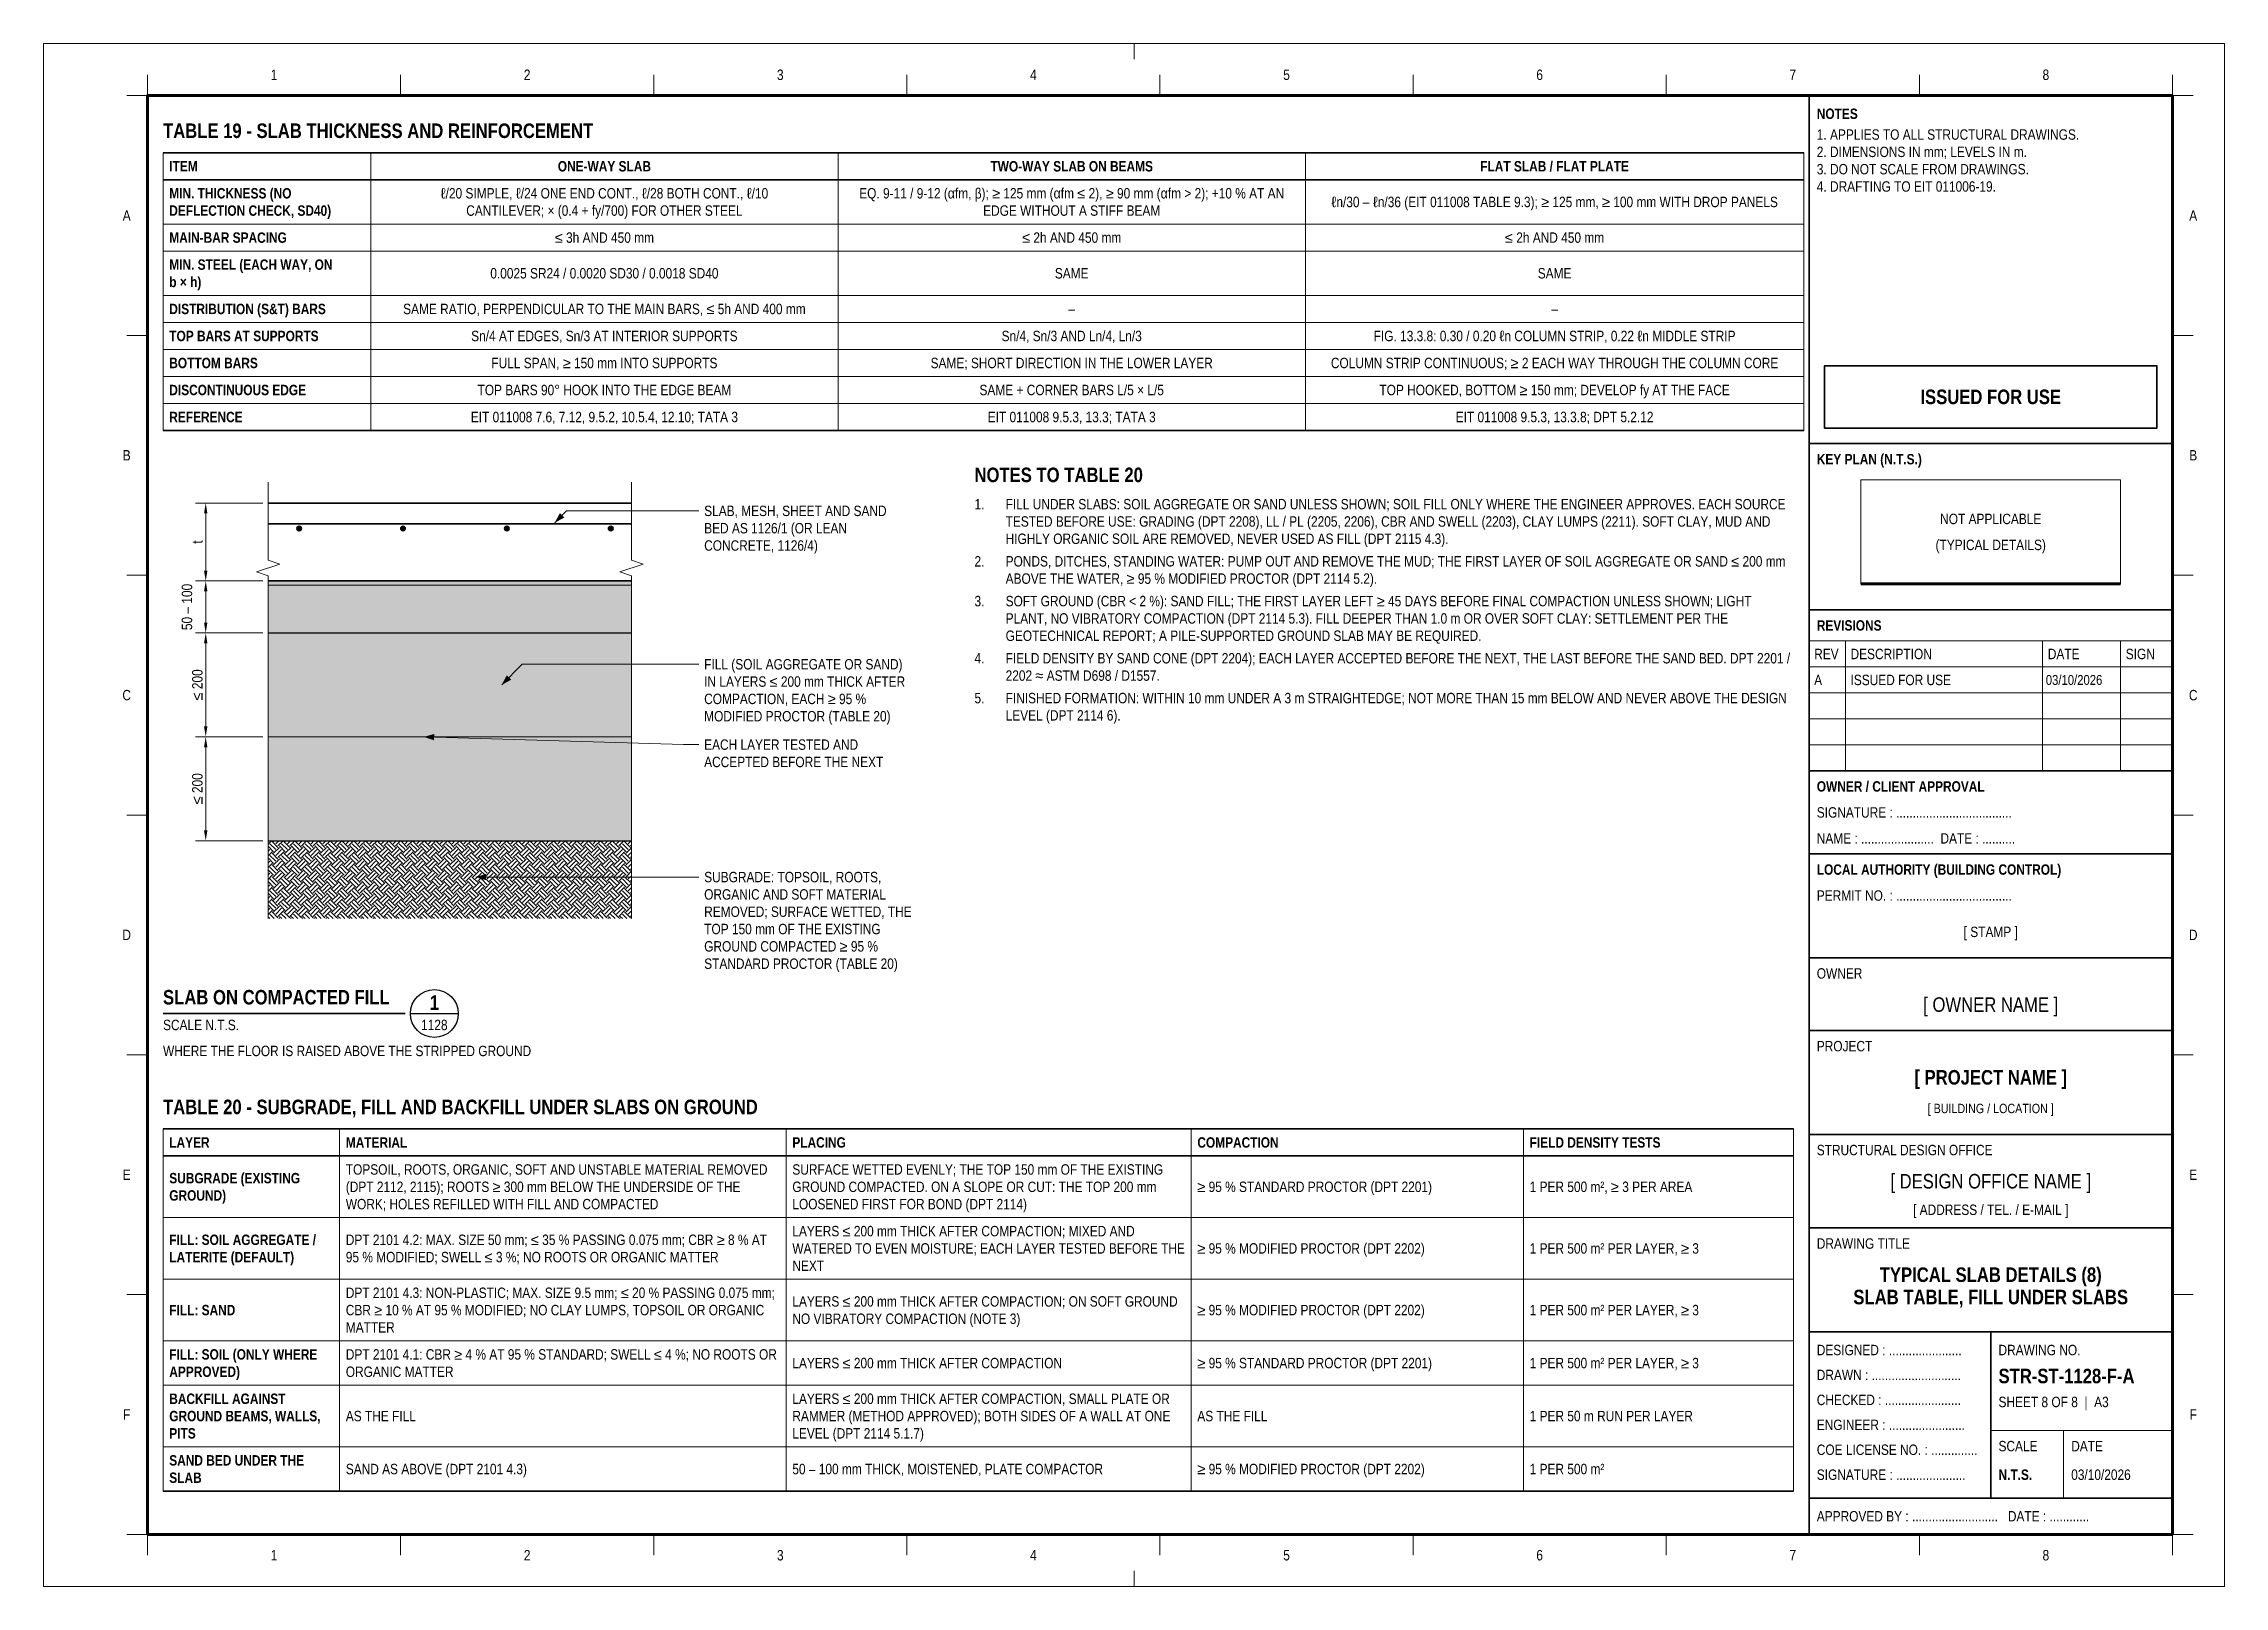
# Paper-space layout '1128' of a CAD drawing. Header units: millimetres. Extents: x 0 to 420, y 0 to 297.
# The model-space entities are those that its viewports show. They can reach past a viewport. Long polylines and large blocks are cut down to what shows.
import ezdxf
from ezdxf.enums import TextEntityAlignment as Align

# ---------------------------------------------------------------- set-up
doc = ezdxf.new("R2010")
doc.units = ezdxf.units.MM
doc.header["$LTSCALE"] = 3.75
doc.linetypes.add('HIDDEN', pattern=[9.525, 6.35, -3.175])
for name, color, linetype, lineweight in [('S-ANNO', 3, 'Continuous', 18), ('S-BREAK', 8, 'Continuous', 18), ('S-CONC', 4, 'Continuous', 35), ('S-DET', 7, 'Continuous', 18), ('S-DIMS', 2, 'Continuous', 18), ('S-FRAME', 10, 'Continuous', 70), ('S-HATCH', 9, 'Continuous', 13), ('S-HATCH-SAND', 7, 'Continuous', 18), ('S-MEMB', 3, 'HIDDEN', 18), ('S-REBR-SEC', 30, 'Continuous', 35), ('S-SOIL', 5, 'Continuous', 25), ('S-SYMB', 6, 'Continuous', 25), ('S-TEXT', 7, 'Continuous', 18), ('S-TITLE', 4, 'Continuous', 35), ('S-TTLB', 4, 'Continuous', 35), ('S-TTLB-THIN', 8, 'Continuous', 18), ('S-ZONE', 8, 'Continuous', 18), ('S-ZONE-DASH', 8, 'HIDDEN', 18)]:
    doc.layers.add(name, color=color, linetype=linetype, lineweight=lineweight)
for name, color, linetype, lineweight, plot in [('S-SHEET', 9, 'Continuous', 13, False), ('S-TB-AREA', 9, 'Continuous', 13, False), ('S-VPORT', 9, 'Continuous', 13, False)]:
    doc.layers.add(name, color=color, linetype=linetype, lineweight=lineweight, plot=plot)
doc.styles.add('AN', font='ARIALN_0.TTF')
doc.styles.add('ANB', font='ARIALNB_0.TTF')
doc.dimstyles.new('EIT-10', dxfattribs={"dimscale": 10, "dimtxt": 2, "dimasz": 2, "dimexe": 2, "dimexo": 1, "dimgap": 0.6, "dimtad": 1, "dimdec": 0, "dimtxsty": 'AN', "dimcen": 2.5, "dimclrd": 2, "dimclre": 8, "dimclrt": 7, "dimazin": 3, "dimtfac": 1, "dimtmove": 1, "dimatfit": 3, "dimlwd": -1, "dimlwe": -1, "dimarcsym": 0})

# ---------------------------------------------------------------- blocks, each defined once
blk = doc.blocks.new('TB-A3-NRW')
at = {"layer": 'S-FRAME', "flags": 128}
blk.add_lwpolyline([(20, 10), (410, 10), (410, 287), (20, 287)], close=True, dxfattribs=at)
blk.add_lwpolyline([(350, 193), (400, 193)], dxfattribs=at)
at = {"layer": 'S-SHEET', "flags": 128}
blk.add_lwpolyline([(0, 0), (420, 0), (420, 297), (0, 297)], close=True, dxfattribs=at)
at = {"layer": 'S-TB-AREA', "flags": 128}
blk.add_lwpolyline([(20, 10), (340, 10), (340, 287), (20, 287)], close=True, dxfattribs=at)
at = {"layer": 'S-TITLE', "flags": 128}
blk.add_lwpolyline([(343, 223), (407, 223), (407, 235), (343, 235)], close=True, dxfattribs=at)
at = {"layer": 'S-TTLB'}
for p, q in [((340, 10), (340, 287)), ((340, 220), (410, 220)), ((340, 188), (410, 188)), ((340, 157), (410, 157)), ((340, 157), (410, 157)), ((340, 141), (410, 141)), ((340, 121), (410, 121)), ((340, 107), (410, 107)), ((340, 87), (410, 87)), ((340, 69), (410, 69)), ((340, 49), (410, 49)), ((375, 17), (375, 49)), ((340, 17), (410, 17))]:
    blk.add_line(p, q, dxfattribs=at)
at = {"layer": 'S-TTLB-THIN'}
for p, q in [((340, 182), (410, 182)), ((347, 157), (347, 182)), ((385, 157), (385, 182)), ((400, 157), (400, 182)), ((340, 177), (410, 177)), ((340, 172), (410, 172)), ((340, 167), (410, 167)), ((340, 162), (410, 162)), ((375, 30), (410, 30)), ((389, 17), (389, 30))]:
    blk.add_line(p, q, dxfattribs=at)
at = {"layer": 'S-TTLB-THIN', "flags": 128}
blk.add_lwpolyline([(350, 193), (400, 193), (400, 213), (350, 213)], close=True, dxfattribs=at)
at = {"layer": 'S-ZONE'}
for p, q in [((210, 297), (210, 294)), ((20, 287), (20, 291)), ((68.75, 287), (68.75, 291)), ((117.5, 287), (117.5, 291)), ((166.25, 287), (166.25, 291)), ((215, 287), (215, 291)), ((263.75, 287), (263.75, 291)), ((312.5, 287), (312.5, 291)), ((361.25, 287), (361.25, 291)), ((410, 287), (410, 291)), ((16, 287), (20, 287)), ((410, 287), (414, 287)), ((16, 240.83), (20, 240.83)), ((410, 240.83), (414, 240.83)), ((16, 194.67), (20, 194.67)), ((410, 194.67), (414, 194.67)), ((16, 148.5), (20, 148.5)), ((410, 148.5), (414, 148.5)), ((16, 102.33), (20, 102.33)), ((410, 102.33), (414, 102.33)), ((16, 56.17), (20, 56.17)), ((410, 56.17), (414, 56.17)), ((16, 10), (20, 10)), ((20, 10), (20, 6)), ((68.75, 10), (68.75, 6)), ((117.5, 10), (117.5, 6)), ((166.25, 10), (166.25, 6)), ((215, 10), (215, 6)), ((263.75, 10), (263.75, 6)), ((312.5, 10), (312.5, 6)), ((361.25, 10), (361.25, 6)), ((410, 10), (410, 6)), ((410, 10), (414, 10)), ((210, 0), (210, 3))]:
    blk.add_line(p, q, dxfattribs=at)
at = {"layer": 'S-TEXT'}
for s, style, p in [('NOTES', 'ANB', (341.5, 283.5)), ('KEY PLAN (N.T.S.)', 'ANB', (341.5, 217)), ('REVISIONS', 'ANB', (341.5, 185)), ('REV', 'AN', (341, 179.5)), ('DESCRIPTION', 'AN', (348, 179.5)), ('DATE', 'AN', (386, 179.5)), ('SIGN', 'AN', (401, 179.5)), ('OWNER / CLIENT APPROVAL', 'ANB', (341.5, 154)), ('SIGNATURE : ...................................', 'AN', (341.5, 149)), ('NAME : ......................  DATE : ..........', 'AN', (341.5, 144)), ('LOCAL AUTHORITY (BUILDING CONTROL)', 'ANB', (341.5, 138)), ('PERMIT NO. : ...................................', 'AN', (341.5, 133)), ('OWNER', 'AN', (341.5, 118)), ('PROJECT', 'AN', (341.5, 104)), ('STRUCTURAL DESIGN OFFICE', 'AN', (341.5, 84)), ('DRAWING TITLE', 'AN', (341.5, 66)), ('DESIGNED : ......................', 'AN', (341.5, 45.5)), ('DRAWING NO.', 'AN', (376.5, 45.5)), ('DRAWN : ...........................', 'AN', (341.5, 40.7)), ('CHECKED : .......................', 'AN', (341.5, 35.9)), ('ENGINEER : .......................', 'AN', (341.5, 31.1)), ('COE LICENSE NO. : ..............', 'AN', (341.5, 26.3)), ('SCALE', 'AN', (376.5, 27)), ('DATE', 'AN', (390.5, 27)), ('SIGNATURE : .....................', 'AN', (341.5, 21.5)), ('APPROVED BY : ..........................   DATE : ............', 'AN', (341.5, 13.5))]:
    blk.add_text(s, height=2, dxfattribs=dict(at, style=style)).set_placement(p, align=Align.MIDDLE_LEFT)
at = {"layer": 'S-TEXT', "style": 'AN'}
blk.add_text('[ STAMP ]', height=2, dxfattribs=at).set_placement((375, 126), align=Align.MIDDLE_CENTER)
at = {"layer": 'S-TEXT', "insert": (341.5, 280.5), "char_height": 2, "width": 67, "attachment_point": 1, "style": 'AN'}
blk.add_mtext('1. APPLIES TO ALL STRUCTURAL DRAWINGS.\\P2. DIMENSIONS IN mm; LEVELS IN m.\\P3. DO NOT SCALE FROM DRAWINGS.\\P4. DRAFTING TO EIT 011006-19.', dxfattribs=at)
at = {"layer": 'S-TEXT'}
for tag, height, style, p in [('STATUS_1', 2.8, 'ANB', (375, 231.2)), ('STATUS_2', 2.8, 'ANB', (375, 226.8)), ('KEYPLAN_1', 2, 'AN', (375, 205.5)), ('KEYPLAN_2', 2, 'AN', (375, 200.5)), ('OWNER', 2.8, 'AN', (375, 112)), ('PROJECT', 2.8, 'ANB', (375, 98)), ('LOCATION', 1.8, 'AN', (375, 92)), ('OFFICE', 2.8, 'AN', (375, 78)), ('OFFICE_ADDR', 2, 'AN', (375, 72.5)), ('TITLE_1', 2.8, 'ANB', (375, 60)), ('TITLE_2', 2.8, 'ANB', (375, 55.7)), ('TITLE_3', 2.8, 'ANB', (375, 51.4))]:
    blk.add_attdef(tag, text='', height=height, dxfattribs=dict(at, style=style)).set_placement(p, align=Align.MIDDLE_CENTER)
for tag, height, style, p in [('REV_1', 2, 'AN', (341, 174.5)), ('REV_1_DESC', 2, 'AN', (348, 174.5)), ('REV_1_DATE', 1.9, 'AN', (385.6, 174.5)), ('REV_2', 2, 'AN', (341, 169.5)), ('REV_2_DESC', 2, 'AN', (348, 169.5)), ('REV_2_DATE', 1.9, 'AN', (385.6, 169.5)), ('REV_3', 2, 'AN', (341, 164.5)), ('REV_3_DESC', 2, 'AN', (348, 164.5)), ('REV_3_DATE', 1.9, 'AN', (385.6, 164.5)), ('REV_4', 2, 'AN', (341, 159.5)), ('REV_4_DESC', 2, 'AN', (348, 159.5)), ('REV_4_DATE', 1.9, 'AN', (385.6, 159.5)), ('DWG_NO', 2.8, 'ANB', (376.5, 40.5)), ('SHEET', 2, 'AN', (376.5, 35.5)), ('SCALE', 2, 'ANB', (376.5, 21.5)), ('DATE', 2, 'AN', (390.5, 21.5))]:
    blk.add_attdef(tag, text='', height=height, dxfattribs=dict(at, style=style)).set_placement(p, align=Align.MIDDLE_LEFT)
at = {"layer": 'S-ZONE', "style": 'AN'}
for s, p in [('1', (44.38, 291)), ('2', (93.12, 291)), ('3', (141.88, 291)), ('4', (190.62, 291)), ('5', (239.38, 291)), ('6', (288.12, 291)), ('7', (336.88, 291)), ('8', (385.62, 291)), ('A', (16, 263.92)), ('A', (414, 263.92)), ('B', (16, 217.75)), ('B', (414, 217.75)), ('C', (16, 171.58)), ('C', (414, 171.58)), ('D', (16, 125.42)), ('D', (414, 125.42)), ('E', (16, 79.25)), ('E', (414, 79.25)), ('F', (16, 33.08)), ('F', (414, 33.08)), ('1', (44.38, 6)), ('2', (93.12, 6)), ('3', (141.88, 6)), ('4', (190.62, 6)), ('5', (239.38, 6)), ('6', (288.12, 6)), ('7', (336.88, 6)), ('8', (385.62, 6))]:
    blk.add_text(s, height=2, dxfattribs=at).set_placement(p, align=Align.MIDDLE_CENTER)
blk = doc.blocks.new('TBL-1128-1', base_point=(23, 222.53))
at = {"layer": 'S-TTLB'}
for p, q in [((23, 276), (339, 276)), ((23, 270.8), (339, 270.8)), ((23, 222.53), (339, 222.53))]:
    blk.add_line(p, q, dxfattribs=at)
at = {"layer": 'S-TTLB-THIN'}
for p, q in [((23, 276), (23, 222.53)), ((63, 276), (63, 222.53)), ((153, 276), (153, 222.53)), ((243, 276), (243, 222.53)), ((339, 276), (339, 222.53)), ((23, 262.27), (339, 262.27)), ((23, 257.07), (339, 257.07)), ((23, 248.53), (339, 248.53)), ((23, 243.33), (339, 243.33)), ((23, 238.13), (339, 238.13)), ((23, 232.93), (339, 232.93)), ((23, 227.73), (339, 227.73))]:
    blk.add_line(p, q, dxfattribs=at)
at = {"layer": 'S-TEXT', "style": 'ANB'}
for s, p in [('ITEM', (24.2, 273.4)), ('MIN. THICKNESS (NO', (24.2, 268.2)), ('DEFLECTION CHECK, SD40)', (24.2, 264.87)), ('MAIN-BAR SPACING', (24.2, 259.67)), ('MIN. STEEL (EACH WAY, ON', (24.2, 254.47)), ('b × h)', (24.2, 251.13)), ('DISTRIBUTION (S&T) BARS', (24.2, 245.93)), ('TOP BARS AT SUPPORTS', (24.2, 240.73)), ('BOTTOM BARS', (24.2, 235.53)), ('DISCONTINUOUS EDGE', (24.2, 230.33)), ('REFERENCE', (24.2, 225.13))]:
    blk.add_text(s, height=2, dxfattribs=at).set_placement(p, align=Align.MIDDLE_LEFT)
at = {"layer": 'S-TEXT'}
for s, style, p in [('ONE-WAY SLAB', 'ANB', (108, 273.4)), ('TWO-WAY SLAB ON BEAMS', 'ANB', (198, 273.4)), ('FLAT SLAB / FLAT PLATE', 'ANB', (291, 273.4)), ('ℓ/20 SIMPLE, ℓ/24 ONE END CONT., ℓ/28 BOTH CONT., ℓ/10', 'AN', (108, 268.2)), ('EQ. 9-11 / 9-12 (αfm, β); ≥ 125 mm (αfm ≤ 2), ≥ 90 mm (αfm > 2); +10 % AT AN', 'AN', (198, 268.2)), ('CANTILEVER; × (0.4 + fy/700) FOR OTHER STEEL', 'AN', (108, 264.87)), ('EDGE WITHOUT A STIFF BEAM', 'AN', (198, 264.87)), ('ℓn/30 – ℓn/36 (EIT 011008 TABLE 9.3); ≥ 125 mm, ≥ 100 mm WITH DROP PANELS', 'AN', (291, 266.53)), ('≤ 3h AND 450 mm', 'AN', (108, 259.67)), ('≤ 2h AND 450 mm', 'AN', (198, 259.67)), ('≤ 2h AND 450 mm', 'AN', (291, 259.67)), ('0.0025 SR24 / 0.0020 SD30 / 0.0018 SD40', 'AN', (108, 252.8)), ('SAME', 'AN', (198, 252.8)), ('SAME', 'AN', (291, 252.8)), ('SAME RATIO, PERPENDICULAR TO THE MAIN BARS, ≤ 5h AND 400 mm', 'AN', (108, 245.93)), ('–', 'AN', (198, 245.93)), ('–', 'AN', (291, 245.93)), ('Sn/4 AT EDGES, Sn/3 AT INTERIOR SUPPORTS', 'AN', (108, 240.73)), ('Sn/4, Sn/3 AND Ln/4, Ln/3', 'AN', (198, 240.73)), ('FIG. 13.3.8: 0.30 / 0.20 ℓn COLUMN STRIP, 0.22 ℓn MIDDLE STRIP', 'AN', (291, 240.73)), ('FULL SPAN, ≥ 150 mm INTO SUPPORTS', 'AN', (108, 235.53)), ('SAME; SHORT DIRECTION IN THE LOWER LAYER', 'AN', (198, 235.53)), ('COLUMN STRIP CONTINUOUS; ≥ 2 EACH WAY THROUGH THE COLUMN CORE', 'AN', (291, 235.53)), ('TOP BARS 90° HOOK INTO THE EDGE BEAM', 'AN', (108, 230.33)), ('SAME + CORNER BARS L/5 × L/5', 'AN', (198, 230.33)), ('TOP HOOKED, BOTTOM ≥ 150 mm; DEVELOP fy AT THE FACE', 'AN', (291, 230.33)), ('EIT 011008 7.6, 7.12, 9.5.2, 10.5.4, 12.10; TATA 3', 'AN', (108, 225.13)), ('EIT 011008 9.5.3, 13.3; TATA 3', 'AN', (198, 225.13)), ('EIT 011008 9.5.3, 13.3.8; DPT 5.2.12', 'AN', (291, 225.13))]:
    blk.add_text(s, height=2, dxfattribs=dict(at, style=style)).set_placement(p, align=Align.MIDDLE_CENTER)
at = {"layer": 'S-TITLE', "style": 'ANB'}
blk.add_text('TABLE 19 - SLAB THICKNESS AND REINFORCEMENT', height=2.8, dxfattribs=at).set_placement((23, 278), align=Align.BOTTOM_LEFT)
blk = doc.blocks.new('VT-1128-1', base_point=(23, 101.51))
at = {"layer": 'S-SYMB'}
blk.add_line((70.65, 110.27), (79.85, 110.27), dxfattribs=at)
blk.add_circle((75.25, 110.27), 4.6, dxfattribs=at)
at = {"layer": 'S-TITLE'}
blk.add_line((23, 110.27), (69.65, 110.27), dxfattribs=at)
at = {"layer": 'S-TEXT'}
for s, height, style, p in [('1', 2.8, 'ANB', (75.25, 112.37)), ('1128', 2, 'AN', (75.25, 108.07))]:
    blk.add_text(s, height=height, dxfattribs=dict(at, style=style)).set_placement(p, align=Align.MIDDLE_CENTER)
at = {"layer": 'S-TEXT', "style": 'AN'}
for s, p in [('SCALE N.T.S.', (23, 109.07)), ('WHERE THE FLOOR IS RAISED ABOVE THE STRIPPED GROUND', (23, 104.07))]:
    blk.add_text(s, height=2, dxfattribs=at).set_placement(p, align=Align.TOP_LEFT)
at = {"layer": 'S-TITLE', "style": 'ANB'}
blk.add_text('SLAB ON COMPACTED FILL', height=2.8, dxfattribs=at).set_placement((23, 111.17), align=Align.BOTTOM_LEFT)
blk = doc.blocks.new('NOTES-1128-1', base_point=(179.28, 166.07))
at = {"layer": 'S-TEXT', "style": 'AN'}
for s, p in [('1.', (179.28, 206.73)), ('TESTED BEFORE USE: GRADING (DPT 2208), LL / PL (2205, 2206), CBR AND SWELL (2203), CLAY LUMPS (2211). SOFT CLAY, MUD AND', (185.28, 203.4)), ('FILL UNDER SLABS: SOIL AGGREGATE OR SAND UNLESS SHOWN; SOIL FILL ONLY WHERE THE ENGINEER APPROVES. EACH SOURCE', (185.28, 206.73)), ('HIGHLY ORGANIC SOIL ARE REMOVED, NEVER USED AS FILL (DPT 2115 4.3).', (185.28, 200.07)), ('2.', (179.28, 195.73)), ('PONDS, DITCHES, STANDING WATER: PUMP OUT AND REMOVE THE MUD; THE FIRST LAYER OF SOIL AGGREGATE OR SAND ≤ 200 mm', (185.28, 195.73)), ('ABOVE THE WATER, ≥ 95 % MODIFIED PROCTOR (DPT 2114 5.2).', (185.28, 192.4)), ('3.', (179.28, 188.07)), ('SOFT GROUND (CBR < 2 %): SAND FILL; THE FIRST LAYER LEFT ≥ 45 DAYS BEFORE FINAL COMPACTION UNLESS SHOWN; LIGHT', (185.28, 188.07)), ('PLANT, NO VIBRATORY COMPACTION (DPT 2114 5.3). FILL DEEPER THAN 1.0 m OR OVER SOFT CLAY: SETTLEMENT PER THE', (185.28, 184.73)), ('GEOTECHNICAL REPORT; A PILE-SUPPORTED GROUND SLAB MAY BE REQUIRED.', (185.28, 181.4)), ('4.', (179.28, 177.07)), ('2202 ≈ ASTM D698 / D1557.', (185.28, 173.73)), ('FIELD DENSITY BY SAND CONE (DPT 2204); EACH LAYER ACCEPTED BEFORE THE NEXT, THE LAST BEFORE THE SAND BED. DPT 2201 /', (185.28, 177.07)), ('5.', (179.28, 169.4)), ('FINISHED FORMATION: WITHIN 10 mm UNDER A 3 m STRAIGHTEDGE; NOT MORE THAN 15 mm BELOW AND NEVER ABOVE THE DESIGN', (185.28, 169.4)), ('LEVEL (DPT 2114 6).', (185.28, 166.07))]:
    blk.add_text(s, height=2, dxfattribs=at).set_placement(p, align=Align.BOTTOM_LEFT)
at = {"layer": 'S-TITLE', "style": 'ANB'}
blk.add_text('NOTES TO TABLE 20', height=2.8, dxfattribs=at).set_placement((179.28, 211.73), align=Align.BOTTOM_LEFT)
blk = doc.blocks.new('TBL-1128-2', base_point=(23, 18.33))
at = {"layer": 'S-TTLB'}
for p, q in [((23, 88.07), (337, 88.07)), ((23, 82.87), (337, 82.87)), ((23, 18.33), (337, 18.33))]:
    blk.add_line(p, q, dxfattribs=at)
at = {"layer": 'S-TTLB-THIN'}
for p, q in [((23, 88.07), (23, 18.33)), ((57, 88.07), (57, 18.33)), ((143, 88.07), (143, 18.33)), ((221, 88.07), (221, 18.33)), ((285, 88.07), (285, 18.33)), ((337, 88.07), (337, 18.33)), ((23, 71), (337, 71)), ((23, 59.13), (337, 59.13)), ((23, 47.27), (337, 47.27)), ((23, 38.73), (337, 38.73)), ((23, 26.87), (337, 26.87))]:
    blk.add_line(p, q, dxfattribs=at)
at = {"layer": 'S-TEXT'}
for s, style, p in [('LAYER', 'ANB', (24.2, 85.47)), ('MATERIAL', 'ANB', (58.2, 85.47)), ('PLACING', 'ANB', (144.2, 85.47)), ('COMPACTION', 'ANB', (222.2, 85.47)), ('FIELD DENSITY TESTS', 'ANB', (286.2, 85.47)), ('TOPSOIL, ROOTS, ORGANIC, SOFT AND UNSTABLE MATERIAL REMOVED', 'AN', (58.2, 80.27)), ('SURFACE WETTED EVENLY; THE TOP 150 mm OF THE EXISTING', 'AN', (144.2, 80.27)), ('SUBGRADE (EXISTING', 'ANB', (24.2, 78.6)), ('GROUND)', 'ANB', (24.2, 75.27)), ('(DPT 2112, 2115); ROOTS ≥ 300 mm BELOW THE UNDERSIDE OF THE', 'AN', (58.2, 76.93)), ('GROUND COMPACTED. ON A SLOPE OR CUT: THE TOP 200 mm', 'AN', (144.2, 76.93)), ('≥ 95 % STANDARD PROCTOR (DPT 2201)', 'AN', (222.2, 76.93)), ('1 PER 500 m², ≥ 3 PER AREA', 'AN', (286.2, 76.93)), ('WORK; HOLES REFILLED WITH FILL AND COMPACTED', 'AN', (58.2, 73.6)), ('LOOSENED FIRST FOR BOND (DPT 2114)', 'AN', (144.2, 73.6)), ('FILL: SOIL AGGREGATE /', 'ANB', (24.2, 66.73)), ('DPT 2101 4.2: MAX. SIZE 50 mm; ≤ 35 % PASSING 0.075 mm; CBR ≥ 8 % AT', 'AN', (58.2, 66.73)), ('LAYERS ≤ 200 mm THICK AFTER COMPACTION; MIXED AND', 'AN', (144.2, 68.4)), ('LATERITE (DEFAULT)', 'ANB', (24.2, 63.4)), ('95 % MODIFIED; SWELL ≤ 3 %; NO ROOTS OR ORGANIC MATTER', 'AN', (58.2, 63.4)), ('WATERED TO EVEN MOISTURE; EACH LAYER TESTED BEFORE THE', 'AN', (144.2, 65.07)), ('≥ 95 % MODIFIED PROCTOR (DPT 2202)', 'AN', (222.2, 65.07)), ('1 PER 500 m² PER LAYER, ≥ 3', 'AN', (286.2, 65.07)), ('NEXT', 'AN', (144.2, 61.73)), ('DPT 2101 4.3: NON-PLASTIC; MAX. SIZE 9.5 mm; ≤ 20 % PASSING 0.075 mm;', 'AN', (58.2, 56.53)), ('LAYERS ≤ 200 mm THICK AFTER COMPACTION; ON SOFT GROUND', 'AN', (144.2, 54.87)), ('FILL: SAND', 'ANB', (24.2, 53.2)), ('CBR ≥ 10 % AT 95 % MODIFIED; NO CLAY LUMPS, TOPSOIL OR ORGANIC', 'AN', (58.2, 53.2)), ('MATTER', 'AN', (58.2, 49.87)), ('NO VIBRATORY COMPACTION (NOTE 3)', 'AN', (144.2, 51.53)), ('≥ 95 % MODIFIED PROCTOR (DPT 2202)', 'AN', (222.2, 53.2)), ('1 PER 500 m² PER LAYER, ≥ 3', 'AN', (286.2, 53.2)), ('APPROVED)', 'ANB', (24.2, 41.33)), ('FILL: SOIL (ONLY WHERE', 'ANB', (24.2, 44.67)), ('ORGANIC MATTER', 'AN', (58.2, 41.33)), ('DPT 2101 4.1: CBR ≥ 4 % AT 95 % STANDARD; SWELL ≤ 4 %; NO ROOTS OR', 'AN', (58.2, 44.67)), ('LAYERS ≤ 200 mm THICK AFTER COMPACTION', 'AN', (144.2, 43)), ('≥ 95 % STANDARD PROCTOR (DPT 2201)', 'AN', (222.2, 43)), ('1 PER 500 m² PER LAYER, ≥ 3', 'AN', (286.2, 43)), ('GROUND BEAMS, WALLS,', 'ANB', (24.2, 32.8)), ('BACKFILL AGAINST', 'ANB', (24.2, 36.13)), ('AS THE FILL', 'AN', (58.2, 32.8)), ('LAYERS ≤ 200 mm THICK AFTER COMPACTION, SMALL PLATE OR', 'AN', (144.2, 36.13)), ('RAMMER (METHOD APPROVED); BOTH SIDES OF A WALL AT ONE', 'AN', (144.2, 32.8)), ('AS THE FILL', 'AN', (222.2, 32.8)), ('1 PER 50 m RUN PER LAYER', 'AN', (286.2, 32.8)), ('PITS', 'ANB', (24.2, 29.47)), ('LEVEL (DPT 2114 5.1.7)', 'AN', (144.2, 29.47)), ('SAND BED UNDER THE', 'ANB', (24.2, 24.27)), ('SLAB', 'ANB', (24.2, 20.93)), ('SAND AS ABOVE (DPT 2101 4.3)', 'AN', (58.2, 22.6)), ('50 – 100 mm THICK, MOISTENED, PLATE COMPACTOR', 'AN', (144.2, 22.6)), ('≥ 95 % MODIFIED PROCTOR (DPT 2202)', 'AN', (222.2, 22.6)), ('1 PER 500 m²', 'AN', (286.2, 22.6))]:
    blk.add_text(s, height=2, dxfattribs=dict(at, style=style)).set_placement(p, align=Align.MIDDLE_LEFT)
at = {"layer": 'S-TITLE', "style": 'ANB'}
blk.add_text('TABLE 20 - SUBGRADE, FILL AND BACKFILL UNDER SLABS ON GROUND', height=2.8, dxfattribs=at).set_placement((23, 90.07), align=Align.BOTTOM_LEFT)
blk = doc.blocks.new('DET-1128-1', base_point=(31797.8, -100752.7))
at = {"layer": 'S-HATCH'}
h = blk.add_hatch(dxfattribs=at)
h.set_pattern_fill('GRAVEL', color=256, scale=1.2)
h.paths.add_polyline_path([(32000, -100100), (32700, -100100), (32700, -100500), (32000, -100500)])
h = blk.add_hatch(dxfattribs=at)
h.set_pattern_fill('EARTH', color=256, scale=2.519685, angle=45)
h.paths.add_polyline_path([(32000, -100500), (32700, -100500), (32700, -100650), (32000, -100650)])
at = {"layer": 'S-HATCH-SAND'}
h = blk.add_hatch(dxfattribs=at)
h.set_pattern_fill('AR-SAND', color=256, scale=0.15)
h.paths.add_polyline_path([(32000, -100000), (32700, -100000), (32700, -100100), (32000, -100100)])
at = {"layer": 'S-REBR-SEC'}
h = blk.add_hatch(color=256, dxfattribs=at)
h.dxf.hatch_style = 1
edge = h.paths.add_edge_path()
edge.add_arc((32060, -99899), 4.4, 0, 360)
h = blk.add_hatch(color=256, dxfattribs=at)
h.dxf.hatch_style = 1
edge = h.paths.add_edge_path()
edge.add_arc((32260, -99899), 4.4, 0, 360)
h = blk.add_hatch(color=256, dxfattribs=at)
h.dxf.hatch_style = 1
edge = h.paths.add_edge_path()
edge.add_arc((32460, -99899), 4.4, 0, 360)
h = blk.add_hatch(color=256, dxfattribs=at)
h.dxf.hatch_style = 1
edge = h.paths.add_edge_path()
edge.add_arc((32660, -99899), 4.4, 0, 360)
at = {"layer": 'S-ANNO', "flags": 128}
for points in [[(32552.2, -99887.8), (32575, -99865), (32800, -99865), (32830, -99865)], [(32450, -100200), (32489.7, -100160.3), (32800, -100160.3), (32830, -100160.3)], [(32300, -100300), (32800, -100315), (32830, -100315)], [(32400, -100570), (32800, -100570), (32830, -100570)]]:
    blk.add_lwpolyline(points, dxfattribs=at)
at = {"layer": 'S-ANNO'}
for points in [[(32552.2, -99887.8), (32570.6, -99877.9), (32562.1, -99869.4)], [(32450, -100200), (32468.4, -100190.1), (32459.9, -100181.6)], [(32300, -100300), (32319.8, -100306.6), (32320.2, -100294.6)], [(32400, -100570), (32420, -100576), (32420, -100564)]]:
    blk.add_solid(points, dxfattribs=at)
at = {"layer": 'S-BREAK'}
for p, q in [((32000, -100100), (32000, -100650)), ((32700, -100100), (32700, -100650))]:
    blk.add_line(p, q, dxfattribs=at)
at = {"layer": 'S-BREAK', "flags": 128}
for points in [[(32000, -100140), (32000, -99990), (31977.5, -99982.5), (32022.5, -99967.5), (32000, -99960), (32000, -99810)], [(32700, -100140), (32700, -99990), (32677.5, -99982.5), (32722.5, -99967.5), (32700, -99960), (32700, -99810)]]:
    blk.add_lwpolyline(points, dxfattribs=at)
at = {"layer": 'S-CONC'}
for p, q in [((32000, -99850), (32700, -99850)), ((32000, -100000), (32700, -100000))]:
    blk.add_line(p, q, dxfattribs=at)
at = {"layer": 'S-MEMB', "flags": 128}
blk.add_lwpolyline([(32000, -100008), (32700, -100008)], dxfattribs=at)
at = {"layer": 'S-REBR-SEC', "flags": 128}
blk.add_lwpolyline([(32000, -99890), (32700, -99890)], dxfattribs=at)
at = {"layer": 'S-REBR-SEC'}
for centre in [(32060, -99899), (32260, -99899), (32460, -99899), (32660, -99899)]:
    blk.add_circle(centre, 4.4, dxfattribs=at)
at = {"layer": 'S-SOIL'}
blk.add_line((32000, -100500), (32700, -100500), dxfattribs=at)
at = {"layer": 'S-SOIL', "flags": 128}
blk.add_lwpolyline([(32000, -100100), (32700, -100100)], dxfattribs=at)
at = {"layer": 'S-ZONE-DASH'}
blk.add_line((32000, -100300), (32700, -100300), dxfattribs=at)
at = {"layer": 'S-TEXT', "char_height": 20, "attachment_point": 1, "style": 'AN'}
for s, insert, width in [('SLAB, MESH, SHEET AND SAND\\PBED AS 1126/1 (OR LEAN\\PCONCRETE, 1126/4)', (32840, -99855), 370.39), ('FILL (SOIL AGGREGATE OR SAND)\\PIN LAYERS ≤ 200 mm THICK AFTER\\PCOMPACTION, EACH ≥ 95 %\\PMODIFIED PROCTOR (TABLE 20)', (32840, -100150.3), 407.55), ('EACH LAYER TESTED AND\\PACCEPTED BEFORE THE NEXT', (32840, -100305), 363.736), ('SUBGRADE: TOPSOIL, ROOTS,\\PORGANIC AND SOFT MATERIAL\\PREMOVED; SURFACE WETTED, THE\\PTOP 150 mm OF THE EXISTING\\PGROUND COMPACTED ≥ 95 %\\PSTANDARD PROCTOR (TABLE 20)', (32840, -100560), 420.631)]:
    blk.add_mtext(s, dxfattribs=dict(at, insert=insert, width=width))
at = {"layer": 'S-DIMS'}
for base, p1, p2, text in [((31880, -100000), (32000, -100000), (32000, -99850), 't'), ((31880, -100100), (32000, -100100), (32000, -100000), '50 – 100'), ((31880, -100300), (32000, -100300), (32000, -100100), '≤ 200'), ((31880, -100500), (32000, -100500), (32000, -100300), '≤ 200')]:
    blk.add_linear_dim(base=base, p1=p1, p2=p2, angle=90, text=text, dimstyle='EIT-10', dxfattribs=at).render()

msp = doc.modelspace()

# ---------------------------------------------------------------- linework, layer by layer
at = {"layer": 'S-SHEET', "flags": 128}
msp.add_lwpolyline([(80500, 0), (91000, 0), (91000, 7425), (80500, 7425)], close=True, dxfattribs=at)
at = {"layer": 'S-TB-AREA', "flags": 128}
msp.add_lwpolyline([(81000, 250), (89000, 250), (89000, 7175), (81000, 7175)], close=True, dxfattribs=at)

# ---------------------------------------------------------------- block references
at = {"layer": 'S-DET', "xscale": 2.5, "yscale": 2.5, "zscale": 25}
msp.add_blockref('DET-1128-1', (81075, 2957), dxfattribs=at)
at = {"layer": 'S-TEXT', "xscale": 25, "yscale": 25, "zscale": 25}
for name, p in [('TBL-1128-1', (81075, 5563)), ('NOTES-1128-1', (84982, 4152)), ('VT-1128-1', (81075, 2538)), ('TBL-1128-2', (81075, 458))]:
    msp.add_blockref(name, p, dxfattribs=at)

psp = doc.layouts.new('1128')

# ---------------------------------------------------------------- block references
at = {"layer": 'S-TTLB'}
ref = psp.add_blockref('TB-A3-NRW', (0, 0), dxfattribs=at)
ref.add_attrib('DWG_NO', 'STR-ST-1128-F-A', dxfattribs={"layer": 'S-TEXT', "height": 2.8, "style": 'ANB'}).set_placement((376.5, 40.5), align=Align.MIDDLE_LEFT)
ref.add_attrib('SHEET', 'SHEET 8 OF 8  |  A3', dxfattribs={"layer": 'S-TEXT', "height": 2, "style": 'AN'}).set_placement((376.5, 35.5), align=Align.MIDDLE_LEFT)
ref.add_attrib('SCALE', 'N.T.S.', dxfattribs={"layer": 'S-TEXT', "height": 2, "style": 'ANB'}).set_placement((376.5, 21.5), align=Align.MIDDLE_LEFT)
ref.add_attrib('DATE', '03/10/2026', dxfattribs={"layer": 'S-TEXT', "height": 2, "style": 'AN'}).set_placement((390.5, 21.5), align=Align.MIDDLE_LEFT)
ref.add_attrib('TITLE_1', 'TYPICAL SLAB DETAILS (8)', dxfattribs={"layer": 'S-TEXT', "height": 2.8, "style": 'ANB'}).set_placement((375, 60), align=Align.MIDDLE_CENTER)
ref.add_attrib('TITLE_2', 'SLAB TABLE, FILL UNDER SLABS', dxfattribs={"layer": 'S-TEXT', "height": 2.8, "style": 'ANB'}).set_placement((375, 55.7), align=Align.MIDDLE_CENTER)
ref.add_attrib('OFFICE', '[ DESIGN OFFICE NAME ]', dxfattribs={"layer": 'S-TEXT', "height": 2.8, "style": 'AN'}).set_placement((375, 78), align=Align.MIDDLE_CENTER)
ref.add_attrib('OFFICE_ADDR', '[ ADDRESS / TEL. / E-MAIL ]', dxfattribs={"layer": 'S-TEXT', "height": 2, "style": 'AN'}).set_placement((375, 72.5), align=Align.MIDDLE_CENTER)
ref.add_attrib('PROJECT', '[ PROJECT NAME ]', dxfattribs={"layer": 'S-TEXT', "height": 2.8, "style": 'ANB'}).set_placement((375, 98), align=Align.MIDDLE_CENTER)
ref.add_attrib('LOCATION', '[ BUILDING / LOCATION ]', dxfattribs={"layer": 'S-TEXT', "height": 1.8, "style": 'AN'}).set_placement((375, 92), align=Align.MIDDLE_CENTER)
ref.add_attrib('OWNER', '[ OWNER NAME ]', dxfattribs={"layer": 'S-TEXT', "height": 2.8, "style": 'AN'}).set_placement((375, 112), align=Align.MIDDLE_CENTER)
ref.add_attrib('REV_1', 'A', dxfattribs={"layer": 'S-TEXT', "height": 2, "style": 'AN'}).set_placement((341, 174.5), align=Align.MIDDLE_LEFT)
ref.add_attrib('REV_1_DESC', 'ISSUED FOR USE', dxfattribs={"layer": 'S-TEXT', "height": 2, "style": 'AN'}).set_placement((348, 174.5), align=Align.MIDDLE_LEFT)
ref.add_attrib('REV_1_DATE', '03/10/2026', dxfattribs={"layer": 'S-TEXT', "height": 1.9, "style": 'AN'}).set_placement((385.6, 174.5), align=Align.MIDDLE_LEFT)
ref.add_attrib('KEYPLAN_1', 'NOT APPLICABLE', dxfattribs={"layer": 'S-TEXT', "height": 2, "style": 'AN'}).set_placement((375, 205.5), align=Align.MIDDLE_CENTER)
ref.add_attrib('KEYPLAN_2', '(TYPICAL DETAILS)', dxfattribs={"layer": 'S-TEXT', "height": 2, "style": 'AN'}).set_placement((375, 200.5), align=Align.MIDDLE_CENTER)
ref.add_attrib('STATUS_1', 'ISSUED FOR USE', dxfattribs={"layer": 'S-TEXT', "height": 2.8, "style": 'ANB'}).set_placement((375, 229), align=Align.MIDDLE_CENTER)

# ---------------------------------------------------------------- viewports
at = {"layer": 'S-VPORT'}
psp.add_viewport(center=(210, 148.5), size=(420, 297), view_center_point=(85750, 3712.5), view_height=7425, dxfattribs=at)

doc.saveas('drawing.dxf')
